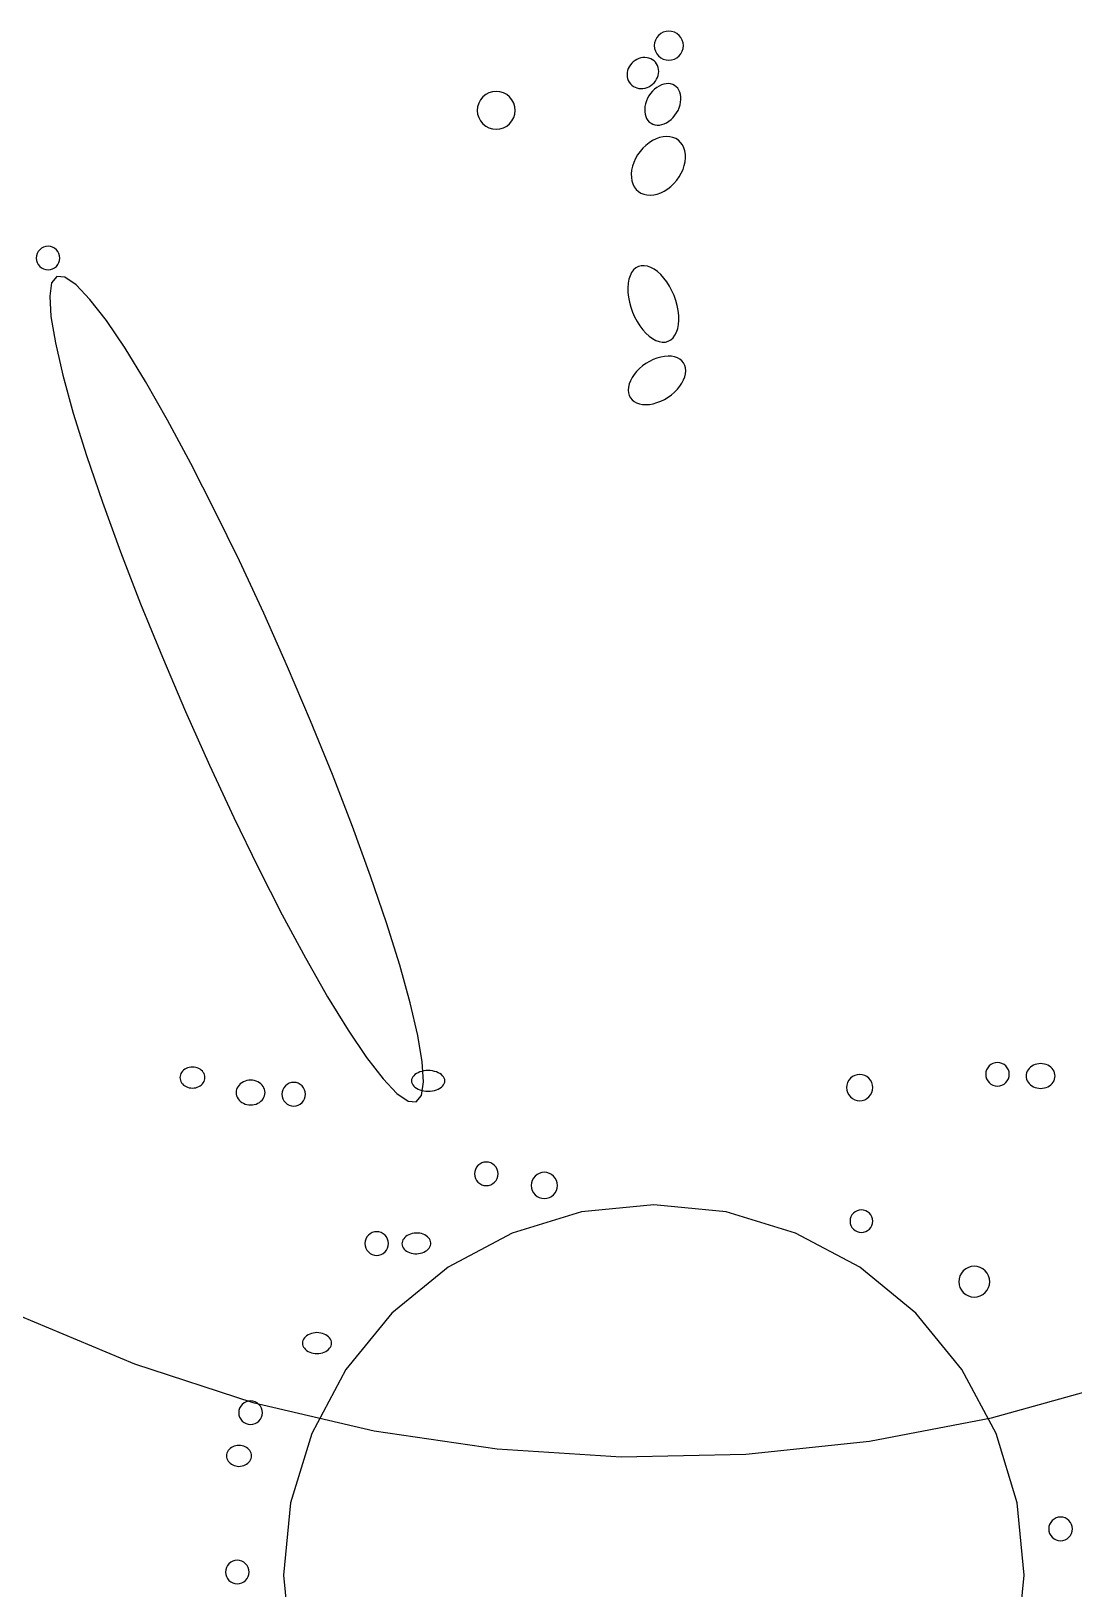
# Model space of a CAD drawing. Extents: x -1 to 217, y -22 to 302.
# Drawn here: x 46.75 to 73.34, y 58.77 to 98.52 of the extents above; entities that cross this region are included whole.
import ezdxf

# ---------------------------------------------------------------- set-up
doc = ezdxf.new("R2010")
doc.units = 0

msp = doc.modelspace()

# ---------------------------------------------------------------- linework, layer by layer
at = {"layer": 'CIRCLES'}
for p, q in [((62.65, 98.222), (62.643, 98.15)), ((62.671, 98.292), (62.65, 98.222)), ((62.705, 98.356), (62.671, 98.292)), ((62.751, 98.412), (62.705, 98.356)), ((62.807, 98.458), (62.751, 98.412)), ((62.871, 98.492), (62.807, 98.458)), ((62.941, 98.513), (62.871, 98.492)), ((63.013, 98.52), (62.941, 98.513)), ((63.085, 98.513), (63.013, 98.52)), ((63.155, 98.492), (63.085, 98.513)), ((63.219, 98.458), (63.155, 98.492)), ((63.275, 98.412), (63.219, 98.458)), ((63.321, 98.356), (63.275, 98.412)), ((63.355, 98.292), (63.321, 98.356)), ((63.376, 98.222), (63.355, 98.292)), ((63.383, 98.15), (63.376, 98.222)), ((62.643, 98.15), (62.65, 98.078)), ((62.65, 98.078), (62.671, 98.008)), ((62.671, 98.008), (62.705, 97.944)), ((62.705, 97.944), (62.751, 97.888)), ((62.751, 97.888), (62.807, 97.842)), ((62.807, 97.842), (62.871, 97.808)), ((62.871, 97.808), (62.941, 97.787)), ((62.941, 97.787), (63.013, 97.78)), ((63.013, 97.78), (63.085, 97.787)), ((63.085, 97.787), (63.155, 97.808)), ((63.155, 97.808), (63.219, 97.842)), ((63.219, 97.842), (63.275, 97.888)), ((63.275, 97.888), (63.321, 97.944)), ((63.321, 97.944), (63.355, 98.008)), ((63.355, 98.008), (63.376, 98.078)), ((63.376, 98.078), (63.383, 98.15)), ((58.611, 96.982), (58.516, 96.973)), ((58.705, 96.973), (58.611, 96.982)), ((58.136, 96.593), (58.127, 96.499)), ((58.164, 96.684), (58.136, 96.593)), ((58.208, 96.768), (58.164, 96.684)), ((58.269, 96.841), (58.208, 96.768)), ((58.342, 96.901), (58.269, 96.841)), ((58.425, 96.946), (58.342, 96.901)), ((58.516, 96.973), (58.425, 96.946)), ((58.796, 96.946), (58.705, 96.973)), ((58.879, 96.901), (58.796, 96.946)), ((58.952, 96.841), (58.879, 96.901)), ((59.013, 96.768), (58.952, 96.841)), ((59.057, 96.684), (59.013, 96.768)), ((59.085, 96.593), (59.057, 96.684)), ((59.094, 96.499), (59.085, 96.593)), ((58.127, 96.499), (58.136, 96.404)), ((58.136, 96.404), (58.164, 96.314)), ((58.164, 96.314), (58.208, 96.23)), ((58.208, 96.23), (58.269, 96.157)), ((58.952, 96.157), (59.013, 96.23)), ((59.013, 96.23), (59.057, 96.314)), ((59.057, 96.314), (59.085, 96.404)), ((59.085, 96.404), (59.094, 96.499)), ((58.269, 96.157), (58.342, 96.097)), ((58.342, 96.097), (58.425, 96.052)), ((58.425, 96.052), (58.516, 96.025)), ((58.516, 96.025), (58.611, 96.015)), ((58.611, 96.015), (58.705, 96.025)), ((58.705, 96.025), (58.796, 96.052)), ((58.796, 96.052), (58.879, 96.097)), ((58.879, 96.097), (58.952, 96.157)), ((47.065, 93.009), (47.013, 92.981)), ((47.122, 93.026), (47.065, 93.009)), ((47.181, 93.032), (47.122, 93.026)), ((47.239, 93.026), (47.181, 93.032)), ((47.296, 93.009), (47.239, 93.026)), ((47.348, 92.981), (47.296, 93.009)), ((46.885, 92.79), (46.88, 92.731)), ((46.88, 92.731), (46.885, 92.672)), ((46.903, 92.846), (46.885, 92.79)), ((46.885, 92.672), (46.903, 92.616)), ((46.93, 92.898), (46.903, 92.846)), ((46.903, 92.616), (46.93, 92.564)), ((46.968, 92.944), (46.93, 92.898)), ((47.013, 92.981), (46.968, 92.944)), ((47.393, 92.944), (47.348, 92.981)), ((47.431, 92.898), (47.393, 92.944)), ((47.458, 92.846), (47.431, 92.898)), ((47.431, 92.564), (47.458, 92.616)), ((47.476, 92.79), (47.458, 92.846)), ((47.458, 92.616), (47.476, 92.672)), ((47.481, 92.731), (47.476, 92.79)), ((47.476, 92.672), (47.481, 92.731)), ((46.93, 92.564), (46.968, 92.518)), ((46.968, 92.518), (47.013, 92.481)), ((47.013, 92.481), (47.065, 92.453)), ((47.065, 92.453), (47.122, 92.436)), ((47.122, 92.436), (47.181, 92.43)), ((47.181, 92.43), (47.239, 92.436)), ((47.239, 92.436), (47.296, 92.453)), ((47.296, 92.453), (47.348, 92.481)), ((47.348, 92.481), (47.393, 92.518)), ((47.393, 92.518), (47.431, 92.564)), ((71.1, 71.962), (71.094, 71.903)), ((71.117, 72.018), (71.1, 71.962)), ((71.145, 72.07), (71.117, 72.018)), ((71.182, 72.116), (71.145, 72.07)), ((71.228, 72.153), (71.182, 72.116)), ((71.28, 72.181), (71.228, 72.153)), ((71.336, 72.198), (71.28, 72.181)), ((71.395, 72.204), (71.336, 72.198)), ((71.454, 72.198), (71.395, 72.204)), ((71.51, 72.181), (71.454, 72.198)), ((71.562, 72.153), (71.51, 72.181)), ((71.608, 72.116), (71.562, 72.153)), ((71.645, 72.07), (71.608, 72.116)), ((71.673, 72.018), (71.645, 72.07)), ((71.69, 71.962), (71.673, 72.018)), ((71.696, 71.903), (71.69, 71.962)), ((53.196, 71.562), (53.168, 71.51)), ((53.233, 71.608), (53.196, 71.562)), ((53.279, 71.645), (53.233, 71.608)), ((53.331, 71.673), (53.279, 71.645)), ((53.387, 71.69), (53.331, 71.673)), ((53.446, 71.696), (53.387, 71.69)), ((53.505, 71.69), (53.446, 71.696)), ((53.561, 71.673), (53.505, 71.69)), ((53.613, 71.645), (53.561, 71.673)), ((53.659, 71.608), (53.613, 71.645)), ((53.696, 71.562), (53.659, 71.608)), ((53.724, 71.51), (53.696, 71.562)), ((67.553, 71.63), (67.547, 71.564)), ((67.547, 71.564), (67.553, 71.499)), ((67.572, 71.693), (67.553, 71.63)), ((67.603, 71.75), (67.572, 71.693)), ((67.645, 71.801), (67.603, 71.75)), ((67.696, 71.843), (67.645, 71.801)), ((67.753, 71.874), (67.696, 71.843)), ((67.816, 71.893), (67.753, 71.874)), ((67.882, 71.899), (67.816, 71.893)), ((67.947, 71.893), (67.882, 71.899)), ((68.01, 71.874), (67.947, 71.893)), ((68.067, 71.843), (68.01, 71.874)), ((68.118, 71.801), (68.067, 71.843)), ((68.16, 71.75), (68.118, 71.801)), ((68.191, 71.693), (68.16, 71.75)), ((68.21, 71.63), (68.191, 71.693)), ((68.216, 71.564), (68.21, 71.63)), ((68.21, 71.499), (68.216, 71.564)), ((71.094, 71.903), (71.1, 71.844)), ((71.1, 71.844), (71.117, 71.788)), ((71.117, 71.788), (71.145, 71.736)), ((71.145, 71.736), (71.182, 71.69)), ((71.182, 71.69), (71.228, 71.653)), ((71.228, 71.653), (71.28, 71.625)), ((71.28, 71.625), (71.336, 71.608)), ((71.336, 71.608), (71.395, 71.602)), ((71.395, 71.602), (71.454, 71.608)), ((71.454, 71.608), (71.51, 71.625)), ((71.51, 71.625), (71.562, 71.653)), ((71.562, 71.653), (71.608, 71.69)), ((71.608, 71.69), (71.645, 71.736)), ((71.645, 71.736), (71.673, 71.788)), ((71.673, 71.788), (71.69, 71.844)), ((71.69, 71.844), (71.696, 71.903)), ((53.151, 71.454), (53.145, 71.395)), ((53.145, 71.395), (53.151, 71.336)), ((53.168, 71.51), (53.151, 71.454)), ((53.151, 71.336), (53.168, 71.28)), ((53.168, 71.28), (53.196, 71.228)), ((53.196, 71.228), (53.233, 71.182)), ((53.233, 71.182), (53.279, 71.145)), ((53.613, 71.145), (53.659, 71.182)), ((53.659, 71.182), (53.696, 71.228)), ((53.696, 71.228), (53.724, 71.28)), ((53.741, 71.454), (53.724, 71.51)), ((53.724, 71.28), (53.741, 71.336)), ((53.747, 71.395), (53.741, 71.454)), ((53.741, 71.336), (53.747, 71.395)), ((67.553, 71.499), (67.572, 71.436)), ((67.572, 71.436), (67.603, 71.379)), ((67.603, 71.379), (67.645, 71.328)), ((67.645, 71.328), (67.696, 71.286)), ((67.696, 71.286), (67.753, 71.255)), ((67.753, 71.255), (67.816, 71.236)), ((67.816, 71.236), (67.882, 71.23)), ((67.882, 71.23), (67.947, 71.236)), ((67.947, 71.236), (68.01, 71.255)), ((68.01, 71.255), (68.067, 71.286)), ((68.067, 71.286), (68.118, 71.328)), ((68.118, 71.328), (68.16, 71.379)), ((68.16, 71.379), (68.191, 71.436)), ((68.191, 71.436), (68.21, 71.499)), ((53.279, 71.145), (53.331, 71.117)), ((53.331, 71.117), (53.387, 71.1)), ((53.387, 71.1), (53.446, 71.094)), ((53.446, 71.094), (53.505, 71.1)), ((53.505, 71.1), (53.561, 71.117)), ((53.561, 71.117), (53.613, 71.145)), ((58.144, 69.576), (58.106, 69.53)), ((58.189, 69.613), (58.144, 69.576)), ((58.241, 69.641), (58.189, 69.613)), ((58.298, 69.658), (58.241, 69.641)), ((58.357, 69.664), (58.298, 69.658)), ((58.415, 69.658), (58.357, 69.664)), ((58.472, 69.641), (58.415, 69.658)), ((58.524, 69.613), (58.472, 69.641)), ((58.569, 69.576), (58.524, 69.613)), ((58.607, 69.53), (58.569, 69.576)), ((58.061, 69.422), (58.056, 69.363)), ((58.056, 69.363), (58.061, 69.304)), ((58.079, 69.478), (58.061, 69.422)), ((58.061, 69.304), (58.079, 69.248)), ((58.106, 69.53), (58.079, 69.478)), ((58.079, 69.248), (58.106, 69.196)), ((58.106, 69.196), (58.144, 69.15)), ((58.569, 69.15), (58.607, 69.196)), ((58.634, 69.478), (58.607, 69.53)), ((58.607, 69.196), (58.634, 69.248)), ((58.652, 69.422), (58.634, 69.478)), ((58.634, 69.248), (58.652, 69.304)), ((58.657, 69.363), (58.652, 69.422)), ((58.652, 69.304), (58.657, 69.363)), ((59.529, 69.195), (59.51, 69.132)), ((59.56, 69.253), (59.529, 69.195)), ((59.602, 69.303), (59.56, 69.253)), ((59.652, 69.345), (59.602, 69.303)), ((59.71, 69.376), (59.652, 69.345)), ((59.773, 69.395), (59.71, 69.376)), ((59.838, 69.402), (59.773, 69.395)), ((59.903, 69.395), (59.838, 69.402)), ((59.966, 69.376), (59.903, 69.395)), ((60.024, 69.345), (59.966, 69.376)), ((60.075, 69.303), (60.024, 69.345)), ((60.116, 69.253), (60.075, 69.303)), ((60.147, 69.195), (60.116, 69.253)), ((60.166, 69.132), (60.147, 69.195)), ((58.144, 69.15), (58.189, 69.113)), ((58.189, 69.113), (58.241, 69.085)), ((58.241, 69.085), (58.298, 69.068)), ((58.298, 69.068), (58.357, 69.062)), ((58.357, 69.062), (58.415, 69.068)), ((58.415, 69.068), (58.472, 69.085)), ((58.472, 69.085), (58.524, 69.113)), ((58.524, 69.113), (58.569, 69.15)), ((59.51, 69.132), (59.503, 69.067)), ((59.503, 69.067), (59.51, 69.002)), ((59.51, 69.002), (59.529, 68.939)), ((59.529, 68.939), (59.56, 68.881)), ((59.56, 68.881), (59.602, 68.83)), ((59.602, 68.83), (59.652, 68.789)), ((59.652, 68.789), (59.71, 68.758)), ((59.966, 68.758), (60.024, 68.789)), ((60.024, 68.789), (60.075, 68.83)), ((60.075, 68.83), (60.116, 68.881)), ((60.116, 68.881), (60.147, 68.939)), ((60.147, 68.939), (60.166, 69.002)), ((60.173, 69.067), (60.166, 69.132)), ((60.166, 69.002), (60.173, 69.067)), ((60.789, 68.39), (59.017, 67.853)), ((59.71, 68.758), (59.773, 68.739)), ((59.773, 68.739), (59.838, 68.732)), ((59.838, 68.732), (59.903, 68.739)), ((59.903, 68.739), (59.966, 68.758)), ((62.632, 68.572), (60.789, 68.39)), ((64.475, 68.39), (62.632, 68.572)), ((66.247, 67.853), (64.475, 68.39)), ((67.764, 68.396), (67.72, 68.36)), ((67.814, 68.423), (67.764, 68.396)), ((67.868, 68.439), (67.814, 68.423)), ((67.924, 68.445), (67.868, 68.439)), ((67.98, 68.439), (67.924, 68.445)), ((68.034, 68.423), (67.98, 68.439)), ((68.084, 68.396), (68.034, 68.423)), ((68.127, 68.36), (68.084, 68.396)), ((67.641, 68.213), (67.636, 68.157)), ((67.636, 68.157), (67.641, 68.1)), ((67.658, 68.267), (67.641, 68.213)), ((67.641, 68.1), (67.658, 68.046)), ((67.684, 68.317), (67.658, 68.267)), ((67.658, 68.046), (67.684, 67.997)), ((67.72, 68.36), (67.684, 68.317)), ((67.684, 67.997), (67.72, 67.953)), ((68.163, 68.317), (68.127, 68.36)), ((68.127, 67.953), (68.163, 67.997)), ((68.19, 68.267), (68.163, 68.317)), ((68.163, 67.997), (68.19, 68.046)), ((68.206, 68.213), (68.19, 68.267)), ((68.19, 68.046), (68.206, 68.1)), ((68.212, 68.157), (68.206, 68.213)), ((68.206, 68.1), (68.212, 68.157)), ((55.267, 67.644), (55.262, 67.585)), ((55.262, 67.585), (55.267, 67.526)), ((55.285, 67.7), (55.267, 67.644)), ((55.312, 67.752), (55.285, 67.7)), ((55.35, 67.798), (55.312, 67.752)), ((55.395, 67.835), (55.35, 67.798)), ((55.447, 67.863), (55.395, 67.835)), ((55.504, 67.88), (55.447, 67.863)), ((55.562, 67.886), (55.504, 67.88)), ((55.621, 67.88), (55.562, 67.886)), ((55.678, 67.863), (55.621, 67.88)), ((55.73, 67.835), (55.678, 67.863)), ((55.775, 67.798), (55.73, 67.835)), ((55.813, 67.752), (55.775, 67.798)), ((55.84, 67.7), (55.813, 67.752)), ((55.858, 67.644), (55.84, 67.7)), ((55.863, 67.585), (55.858, 67.644)), ((55.858, 67.526), (55.863, 67.585)), ((59.017, 67.853), (57.384, 66.98)), ((67.881, 66.98), (66.247, 67.853)), ((67.72, 67.953), (67.764, 67.917)), ((67.764, 67.917), (67.814, 67.891)), ((67.814, 67.891), (67.868, 67.874)), ((67.868, 67.874), (67.924, 67.869)), ((67.924, 67.869), (67.98, 67.874)), ((67.98, 67.874), (68.034, 67.891)), ((68.034, 67.891), (68.084, 67.917)), ((68.084, 67.917), (68.127, 67.953)), ((55.267, 67.526), (55.285, 67.47)), ((55.285, 67.47), (55.312, 67.418)), ((55.312, 67.418), (55.35, 67.372)), ((55.35, 67.372), (55.395, 67.335)), ((55.395, 67.335), (55.447, 67.307)), ((55.447, 67.307), (55.504, 67.29)), ((55.504, 67.29), (55.562, 67.284)), ((55.562, 67.284), (55.621, 67.29)), ((55.621, 67.29), (55.678, 67.307)), ((55.678, 67.307), (55.73, 67.335)), ((55.73, 67.335), (55.775, 67.372)), ((55.775, 67.372), (55.813, 67.418)), ((55.813, 67.418), (55.84, 67.47)), ((55.84, 67.47), (55.858, 67.526)), ((57.384, 66.98), (55.952, 65.805)), ((69.312, 65.805), (67.881, 66.98)), ((70.475, 66.83), (70.439, 66.762)), ((70.524, 66.89), (70.475, 66.83)), ((70.584, 66.939), (70.524, 66.89)), ((70.652, 66.975), (70.584, 66.939)), ((70.726, 66.998), (70.652, 66.975)), ((70.802, 67.005), (70.726, 66.998)), ((70.879, 66.998), (70.802, 67.005)), ((70.953, 66.975), (70.879, 66.998)), ((71.021, 66.939), (70.953, 66.975)), ((71.081, 66.89), (71.021, 66.939)), ((71.13, 66.83), (71.081, 66.89)), ((71.166, 66.762), (71.13, 66.83)), ((70.416, 66.688), (70.409, 66.612)), ((70.409, 66.612), (70.416, 66.535)), ((70.439, 66.762), (70.416, 66.688)), ((70.416, 66.535), (70.439, 66.461)), ((70.439, 66.461), (70.475, 66.393)), ((70.475, 66.393), (70.524, 66.333)), ((71.081, 66.333), (71.13, 66.393)), ((71.13, 66.393), (71.166, 66.461)), ((71.189, 66.688), (71.166, 66.762)), ((71.166, 66.461), (71.189, 66.535)), ((71.196, 66.612), (71.189, 66.688)), ((71.189, 66.535), (71.196, 66.612)), ((70.524, 66.333), (70.584, 66.284)), ((70.584, 66.284), (70.652, 66.248)), ((70.652, 66.248), (70.726, 66.225)), ((70.726, 66.225), (70.802, 66.218)), ((70.802, 66.218), (70.879, 66.225)), ((70.879, 66.225), (70.953, 66.248)), ((70.953, 66.248), (71.021, 66.284)), ((71.021, 66.284), (71.081, 66.333)), ((46.461, 65.743), (49.386, 64.513)), ((55.952, 65.805), (54.777, 64.373)), ((70.487, 64.373), (69.312, 65.805)), ((49.386, 64.513), (52.404, 63.532)), ((54.777, 64.373), (53.904, 62.74)), ((71.36, 62.74), (70.487, 64.373)), ((71.246, 63.138), (74.302, 63.991)), ((52.05, 63.326), (52.044, 63.267)), ((52.044, 63.267), (52.05, 63.208)), ((52.067, 63.382), (52.05, 63.326)), ((52.05, 63.208), (52.067, 63.152)), ((52.095, 63.434), (52.067, 63.382)), ((52.132, 63.48), (52.095, 63.434)), ((52.178, 63.517), (52.132, 63.48)), ((52.23, 63.545), (52.178, 63.517)), ((52.286, 63.562), (52.23, 63.545)), ((52.345, 63.568), (52.286, 63.562)), ((52.404, 63.562), (52.345, 63.568)), ((52.46, 63.545), (52.404, 63.562)), ((52.404, 63.532), (55.494, 62.808)), ((52.512, 63.517), (52.46, 63.545)), ((52.558, 63.48), (52.512, 63.517)), ((52.595, 63.434), (52.558, 63.48)), ((52.623, 63.382), (52.595, 63.434)), ((52.64, 63.326), (52.623, 63.382)), ((52.623, 63.152), (52.64, 63.208)), ((52.646, 63.267), (52.64, 63.326)), ((52.64, 63.208), (52.646, 63.267)), ((52.067, 63.152), (52.095, 63.1)), ((52.095, 63.1), (52.132, 63.054)), ((52.132, 63.054), (52.178, 63.017)), ((52.178, 63.017), (52.23, 62.989)), ((52.23, 62.989), (52.286, 62.972)), ((52.286, 62.972), (52.345, 62.966)), ((52.345, 62.966), (52.404, 62.972)), ((52.404, 62.972), (52.46, 62.989)), ((52.46, 62.989), (52.512, 63.017)), ((52.512, 63.017), (52.558, 63.054)), ((52.558, 63.054), (52.595, 63.1)), ((52.595, 63.1), (52.623, 63.152)), ((55.494, 62.808), (58.633, 62.344)), ((68.129, 62.543), (71.246, 63.138)), ((53.904, 62.74), (53.366, 60.967)), ((64.973, 62.211), (68.129, 62.543)), ((71.898, 60.967), (71.36, 62.74)), ((58.633, 62.344), (61.8, 62.145)), ((61.8, 62.145), (64.973, 62.211)), ((53.366, 60.967), (53.185, 59.124)), ((72.079, 59.124), (71.898, 60.967)), ((72.726, 60.419), (72.709, 60.363)), ((72.754, 60.471), (72.726, 60.419)), ((72.791, 60.517), (72.754, 60.471)), ((72.837, 60.554), (72.791, 60.517)), ((72.889, 60.582), (72.837, 60.554)), ((72.945, 60.599), (72.889, 60.582)), ((73.004, 60.605), (72.945, 60.599)), ((73.063, 60.599), (73.004, 60.605)), ((73.119, 60.582), (73.063, 60.599)), ((73.171, 60.554), (73.119, 60.582)), ((73.217, 60.517), (73.171, 60.554)), ((73.254, 60.471), (73.217, 60.517)), ((73.282, 60.419), (73.254, 60.471)), ((73.299, 60.363), (73.282, 60.419)), ((72.709, 60.363), (72.703, 60.304)), ((72.703, 60.304), (72.709, 60.245)), ((72.709, 60.245), (72.726, 60.189)), ((72.726, 60.189), (72.754, 60.137)), ((72.754, 60.137), (72.791, 60.091)), ((72.791, 60.091), (72.837, 60.054)), ((72.837, 60.054), (72.889, 60.026)), ((72.889, 60.026), (72.945, 60.009)), ((73.063, 60.009), (73.119, 60.026)), ((73.119, 60.026), (73.171, 60.054)), ((73.171, 60.054), (73.217, 60.091)), ((73.217, 60.091), (73.254, 60.137)), ((73.254, 60.137), (73.282, 60.189)), ((73.282, 60.189), (73.299, 60.245)), ((73.305, 60.304), (73.299, 60.363)), ((73.299, 60.245), (73.305, 60.304)), ((72.945, 60.009), (73.004, 60.003)), ((73.004, 60.003), (73.063, 60.009)), ((51.711, 59.262), (51.706, 59.203)), ((51.729, 59.318), (51.711, 59.262)), ((51.756, 59.37), (51.729, 59.318)), ((51.794, 59.416), (51.756, 59.37)), ((51.839, 59.453), (51.794, 59.416)), ((51.891, 59.481), (51.839, 59.453)), ((51.948, 59.498), (51.891, 59.481)), ((52.007, 59.504), (51.948, 59.498)), ((52.065, 59.498), (52.007, 59.504)), ((52.122, 59.481), (52.065, 59.498)), ((52.174, 59.453), (52.122, 59.481)), ((52.219, 59.416), (52.174, 59.453)), ((52.257, 59.37), (52.219, 59.416)), ((52.284, 59.318), (52.257, 59.37)), ((52.302, 59.262), (52.284, 59.318)), ((52.307, 59.203), (52.302, 59.262)), ((51.706, 59.203), (51.711, 59.144)), ((51.711, 59.144), (51.729, 59.088)), ((51.729, 59.088), (51.756, 59.036)), ((51.756, 59.036), (51.794, 58.99)), ((51.794, 58.99), (51.839, 58.953)), ((51.839, 58.953), (51.891, 58.925)), ((51.891, 58.925), (51.948, 58.908)), ((51.948, 58.908), (52.007, 58.902)), ((52.007, 58.902), (52.065, 58.908)), ((52.065, 58.908), (52.122, 58.925)), ((52.122, 58.925), (52.174, 58.953)), ((52.174, 58.953), (52.219, 58.99)), ((52.219, 58.99), (52.257, 59.036)), ((52.257, 59.036), (52.284, 59.088)), ((52.284, 59.088), (52.302, 59.144)), ((52.302, 59.144), (52.307, 59.203)), ((53.185, 59.124), (53.366, 57.281)), ((71.898, 57.281), (72.079, 59.124))]:
    msp.add_line(p, q, dxfattribs=at)
at = {"layer": 'ELLIPSES'}
for p, q in [((62.198, 97.799), (62.151, 97.772)), ((62.248, 97.821), (62.198, 97.799)), ((62.3, 97.837), (62.248, 97.821)), ((62.353, 97.846), (62.3, 97.837)), ((62.405, 97.848), (62.353, 97.846)), ((62.457, 97.843), (62.405, 97.848)), ((62.507, 97.832), (62.457, 97.843)), ((62.554, 97.814), (62.507, 97.832)), ((62.598, 97.79), (62.554, 97.814)), ((62.638, 97.76), (62.598, 97.79)), ((61.953, 97.461), (61.95, 97.409)), ((61.95, 97.409), (61.953, 97.358)), ((61.963, 97.512), (61.953, 97.461)), ((61.98, 97.563), (61.963, 97.512)), ((62.003, 97.612), (61.98, 97.563)), ((62.033, 97.658), (62.003, 97.612)), ((62.068, 97.7), (62.033, 97.658)), ((62.107, 97.738), (62.068, 97.7)), ((62.151, 97.772), (62.107, 97.738)), ((62.673, 97.725), (62.638, 97.76)), ((62.702, 97.685), (62.673, 97.725)), ((62.726, 97.641), (62.702, 97.685)), ((62.743, 97.594), (62.726, 97.641)), ((62.726, 97.34), (62.743, 97.39)), ((62.753, 97.545), (62.743, 97.594)), ((62.743, 97.39), (62.753, 97.442)), ((62.756, 97.494), (62.753, 97.545)), ((62.753, 97.442), (62.756, 97.494)), ((61.953, 97.358), (61.963, 97.308)), ((61.963, 97.308), (61.98, 97.261)), ((61.98, 97.261), (62.004, 97.217)), ((62.004, 97.217), (62.033, 97.177)), ((62.033, 97.177), (62.068, 97.142)), ((62.068, 97.142), (62.108, 97.112)), ((62.108, 97.112), (62.151, 97.088)), ((62.151, 97.088), (62.199, 97.071)), ((62.199, 97.071), (62.249, 97.059)), ((62.249, 97.059), (62.3, 97.055)), ((62.3, 97.055), (62.353, 97.057)), ((62.353, 97.057), (62.406, 97.066)), ((62.406, 97.066), (62.458, 97.081)), ((62.458, 97.081), (62.507, 97.103)), ((62.507, 97.103), (62.555, 97.131)), ((62.597, 96.988), (62.549, 96.932)), ((62.555, 97.131), (62.599, 97.164)), ((62.649, 97.039), (62.597, 96.988)), ((62.599, 97.164), (62.638, 97.202)), ((62.638, 97.202), (62.673, 97.245)), ((62.704, 97.083), (62.649, 97.039)), ((62.673, 97.245), (62.702, 97.291)), ((62.702, 97.291), (62.726, 97.34)), ((62.763, 97.12), (62.704, 97.083)), ((62.822, 97.149), (62.763, 97.12)), ((62.883, 97.169), (62.822, 97.149)), ((62.943, 97.18), (62.883, 97.169)), ((63.002, 97.183), (62.943, 97.18)), ((63.058, 97.176), (63.002, 97.183)), ((63.111, 97.16), (63.058, 97.176)), ((63.159, 97.136), (63.111, 97.16)), ((63.203, 97.103), (63.159, 97.136)), ((63.24, 97.063), (63.203, 97.103)), ((63.271, 97.016), (63.24, 97.063)), ((63.295, 96.962), (63.271, 97.016)), ((62.404, 96.6), (62.397, 96.531)), ((62.419, 96.669), (62.404, 96.6)), ((62.441, 96.738), (62.419, 96.669)), ((62.471, 96.806), (62.441, 96.738)), ((62.507, 96.871), (62.471, 96.806)), ((62.549, 96.932), (62.507, 96.871)), ((63.277, 96.567), (63.299, 96.636)), ((63.311, 96.903), (63.295, 96.962)), ((63.299, 96.636), (63.314, 96.705)), ((63.32, 96.84), (63.311, 96.903)), ((63.314, 96.705), (63.321, 96.774)), ((63.321, 96.774), (63.32, 96.84)), ((62.397, 96.531), (62.398, 96.465)), ((62.398, 96.465), (62.407, 96.401)), ((62.407, 96.401), (62.423, 96.343)), ((62.423, 96.343), (62.447, 96.289)), ((62.447, 96.289), (62.478, 96.242)), ((62.478, 96.242), (62.515, 96.201)), ((62.515, 96.201), (62.559, 96.169)), ((62.955, 96.185), (63.014, 96.221)), ((63.014, 96.221), (63.069, 96.265)), ((63.069, 96.265), (63.121, 96.316)), ((63.121, 96.316), (63.169, 96.373)), ((63.169, 96.373), (63.211, 96.434)), ((63.211, 96.434), (63.247, 96.499)), ((63.247, 96.499), (63.277, 96.567)), ((62.559, 96.169), (62.607, 96.144)), ((62.607, 96.144), (62.66, 96.128)), ((62.66, 96.128), (62.716, 96.122)), ((62.777, 95.803), (62.686, 95.771)), ((62.716, 96.122), (62.775, 96.124)), ((62.775, 96.124), (62.835, 96.136)), ((62.867, 95.823), (62.777, 95.803)), ((62.835, 96.136), (62.896, 96.156)), ((62.955, 95.831), (62.867, 95.823)), ((62.896, 96.156), (62.955, 96.185)), ((63.039, 95.825), (62.955, 95.831)), ((63.119, 95.807), (63.039, 95.825)), ((63.192, 95.777), (63.119, 95.807)), ((62.279, 95.45), (62.216, 95.361)), ((62.349, 95.532), (62.279, 95.45)), ((62.427, 95.606), (62.349, 95.532)), ((62.51, 95.671), (62.427, 95.606)), ((62.597, 95.726), (62.51, 95.671)), ((62.686, 95.771), (62.597, 95.726)), ((63.258, 95.735), (63.192, 95.777)), ((63.314, 95.681), (63.258, 95.735)), ((63.361, 95.618), (63.314, 95.681)), ((63.398, 95.545), (63.361, 95.618)), ((63.423, 95.464), (63.398, 95.545)), ((63.437, 95.377), (63.423, 95.464)), ((62.086, 95.075), (62.064, 94.977)), ((62.119, 95.172), (62.086, 95.075)), ((62.162, 95.268), (62.119, 95.172)), ((62.216, 95.361), (62.162, 95.268)), ((63.331, 94.897), (63.375, 94.993)), ((63.375, 94.993), (63.408, 95.091)), ((63.408, 95.091), (63.429, 95.189)), ((63.429, 95.189), (63.439, 95.284)), ((63.439, 95.284), (63.437, 95.377)), ((62.064, 94.977), (62.055, 94.881)), ((62.055, 94.881), (62.057, 94.789)), ((62.057, 94.789), (62.07, 94.702)), ((62.07, 94.702), (62.096, 94.621)), ((62.096, 94.621), (62.132, 94.548)), ((63.067, 94.56), (63.144, 94.634)), ((63.144, 94.634), (63.215, 94.716)), ((63.215, 94.716), (63.278, 94.804)), ((63.278, 94.804), (63.331, 94.897)), ((62.132, 94.548), (62.179, 94.484)), ((62.179, 94.484), (62.236, 94.431)), ((62.236, 94.431), (62.301, 94.389)), ((62.301, 94.389), (62.375, 94.358)), ((62.375, 94.358), (62.454, 94.34)), ((62.454, 94.34), (62.539, 94.335)), ((62.539, 94.335), (62.627, 94.342)), ((62.627, 94.342), (62.717, 94.363)), ((62.717, 94.363), (62.807, 94.395)), ((62.807, 94.395), (62.897, 94.439)), ((62.897, 94.439), (62.984, 94.494)), ((62.984, 94.494), (63.067, 94.56)), ((47.403, 92.26), (47.272, 92.096)), ((47.612, 92.244), (47.403, 92.26)), ((47.896, 92.048), (47.612, 92.244)), ((62.023, 92.281), (61.993, 92.189)), ((62.063, 92.361), (62.023, 92.281)), ((62.113, 92.427), (62.063, 92.361)), ((62.171, 92.479), (62.113, 92.427)), ((62.237, 92.514), (62.171, 92.479)), ((62.309, 92.534), (62.237, 92.514)), ((62.387, 92.536), (62.309, 92.534)), ((62.468, 92.522), (62.387, 92.536)), ((62.552, 92.492), (62.468, 92.522)), ((62.638, 92.446), (62.552, 92.492)), ((62.722, 92.384), (62.638, 92.446)), ((62.805, 92.308), (62.722, 92.384)), ((62.885, 92.22), (62.805, 92.308)), ((62.96, 92.12), (62.885, 92.22)), ((47.272, 92.096), (47.222, 91.754)), ((48.25, 91.675), (47.896, 92.048)), ((61.974, 92.086), (61.965, 91.974)), ((61.965, 91.974), (61.968, 91.855)), ((61.968, 91.855), (61.982, 91.731)), ((61.993, 92.189), (61.974, 92.086)), ((63.03, 92.011), (62.96, 92.12)), ((63.092, 91.894), (63.03, 92.011)), ((63.146, 91.771), (63.092, 91.894)), ((47.222, 91.754), (47.253, 91.241)), ((48.668, 91.133), (48.25, 91.675)), ((61.982, 91.731), (62.007, 91.604)), ((62.007, 91.604), (62.042, 91.476)), ((62.042, 91.476), (62.087, 91.35)), ((63.191, 91.645), (63.146, 91.771)), ((63.226, 91.517), (63.191, 91.645)), ((63.251, 91.39), (63.226, 91.517)), ((47.253, 91.241), (47.366, 90.565)), ((49.143, 90.429), (48.668, 91.133)), ((62.087, 91.35), (62.141, 91.227)), ((62.141, 91.227), (62.203, 91.11)), ((62.203, 91.11), (62.273, 91.001)), ((63.24, 90.932), (63.259, 91.035)), ((63.265, 91.266), (63.251, 91.39)), ((63.259, 91.035), (63.268, 91.147)), ((63.268, 91.147), (63.265, 91.266)), ((62.273, 91.001), (62.348, 90.901)), ((62.348, 90.901), (62.428, 90.813)), ((62.428, 90.813), (62.511, 90.737)), ((62.511, 90.737), (62.595, 90.675)), ((62.595, 90.675), (62.681, 90.629)), ((62.681, 90.629), (62.765, 90.598)), ((62.996, 90.606), (63.062, 90.642)), ((63.062, 90.642), (63.12, 90.693)), ((63.12, 90.693), (63.17, 90.76)), ((63.17, 90.76), (63.21, 90.84)), ((63.21, 90.84), (63.24, 90.932)), ((47.366, 90.565), (47.557, 89.739)), ((49.667, 89.577), (49.143, 90.429)), ((62.765, 90.598), (62.846, 90.584)), ((62.846, 90.584), (62.924, 90.587)), ((62.992, 90.228), (62.901, 90.221)), ((62.924, 90.587), (62.996, 90.606)), ((63.079, 90.224), (62.992, 90.228)), ((63.159, 90.209), (63.079, 90.224)), ((62.191, 89.837), (62.128, 89.76)), ((62.264, 89.91), (62.191, 89.837)), ((62.343, 89.978), (62.264, 89.91)), ((62.43, 90.039), (62.343, 89.978)), ((62.521, 90.094), (62.43, 90.039)), ((62.615, 90.14), (62.521, 90.094)), ((62.711, 90.177), (62.615, 90.14)), ((62.807, 90.204), (62.711, 90.177)), ((62.901, 90.221), (62.807, 90.204)), ((63.231, 90.184), (63.159, 90.209)), ((63.294, 90.15), (63.231, 90.184)), ((63.348, 90.106), (63.294, 90.15)), ((63.39, 90.053), (63.348, 90.106)), ((63.421, 89.993), (63.39, 90.053)), ((63.44, 89.927), (63.421, 89.993)), ((63.446, 89.855), (63.44, 89.927)), ((63.44, 89.779), (63.446, 89.855)), ((47.557, 89.739), (47.824, 88.775)), ((50.23, 88.59), (49.667, 89.577)), ((61.982, 89.44), (61.976, 89.363)), ((62.001, 89.519), (61.982, 89.44)), ((62.032, 89.599), (62.001, 89.519)), ((62.074, 89.68), (62.032, 89.599)), ((62.128, 89.76), (62.074, 89.68)), ((63.231, 89.382), (63.294, 89.459)), ((63.294, 89.459), (63.348, 89.538)), ((63.348, 89.538), (63.39, 89.619)), ((63.39, 89.619), (63.421, 89.7)), ((63.421, 89.7), (63.44, 89.779)), ((61.976, 89.363), (61.982, 89.291)), ((61.982, 89.291), (62.001, 89.225)), ((62.001, 89.225), (62.032, 89.165)), ((62.032, 89.165), (62.075, 89.113)), ((62.075, 89.113), (62.128, 89.069)), ((62.128, 89.069), (62.191, 89.034)), ((62.191, 89.034), (62.264, 89.009)), ((62.615, 89.014), (62.711, 89.042)), ((62.711, 89.042), (62.807, 89.079)), ((62.807, 89.079), (62.902, 89.125)), ((62.902, 89.125), (62.993, 89.179)), ((62.993, 89.179), (63.079, 89.241)), ((63.079, 89.241), (63.159, 89.309)), ((63.159, 89.309), (63.231, 89.382)), ((47.824, 88.775), (48.163, 87.69)), ((62.264, 89.009), (62.344, 88.995)), ((62.344, 88.995), (62.43, 88.991)), ((62.43, 88.991), (62.521, 88.997)), ((62.521, 88.997), (62.615, 89.014)), ((50.823, 87.486), (50.23, 88.59)), ((48.163, 87.69), (48.567, 86.504)), ((51.436, 86.284), (50.823, 87.486)), ((48.567, 86.504), (49.029, 85.236)), ((52.059, 85.004), (51.436, 86.284)), ((49.029, 85.236), (49.542, 83.908)), ((52.68, 83.667), (52.059, 85.004)), ((49.542, 83.908), (50.097, 82.543)), ((53.29, 82.298), (52.68, 83.667)), ((50.097, 82.543), (50.684, 81.163)), ((53.877, 80.919), (53.29, 82.298)), ((50.684, 81.163), (51.294, 79.794)), ((54.432, 79.553), (53.877, 80.919)), ((51.294, 79.794), (51.915, 78.458)), ((54.945, 78.225), (54.432, 79.553)), ((51.915, 78.458), (52.538, 77.177)), ((55.407, 76.957), (54.945, 78.225)), ((52.538, 77.177), (53.151, 75.975)), ((55.811, 75.771), (55.407, 76.957)), ((53.151, 75.975), (53.744, 74.871)), ((56.15, 74.687), (55.811, 75.771)), ((53.744, 74.871), (54.307, 73.884)), ((56.417, 73.723), (56.15, 74.687)), ((54.307, 73.884), (54.831, 73.032)), ((56.608, 72.896), (56.417, 73.723)), ((54.831, 73.032), (55.306, 72.329)), ((56.721, 72.22), (56.608, 72.896)), ((50.587, 71.952), (50.569, 71.92)), ((50.611, 71.981), (50.587, 71.952)), ((50.638, 72.007), (50.611, 71.981)), ((50.669, 72.03), (50.638, 72.007)), ((50.704, 72.049), (50.669, 72.03)), ((50.741, 72.065), (50.704, 72.049)), ((50.781, 72.076), (50.741, 72.065)), ((50.822, 72.083), (50.781, 72.076)), ((50.864, 72.085), (50.822, 72.083)), ((50.905, 72.083), (50.864, 72.085)), ((50.946, 72.076), (50.905, 72.083)), ((50.986, 72.065), (50.946, 72.076)), ((51.023, 72.049), (50.986, 72.065)), ((51.058, 72.03), (51.023, 72.049)), ((51.089, 72.007), (51.058, 72.03)), ((51.116, 71.981), (51.089, 72.007)), ((51.14, 71.952), (51.116, 71.981)), ((51.158, 71.92), (51.14, 71.952)), ((55.306, 72.329), (55.724, 71.786)), ((56.616, 71.944), (56.575, 71.921)), ((56.663, 71.963), (56.616, 71.944)), ((56.712, 71.978), (56.663, 71.963)), ((56.765, 71.99), (56.712, 71.978)), ((56.752, 71.707), (56.721, 72.22)), ((56.819, 71.996), (56.765, 71.99)), ((56.875, 71.999), (56.819, 71.996)), ((56.93, 71.996), (56.875, 71.999)), ((56.985, 71.99), (56.93, 71.996)), ((57.037, 71.978), (56.985, 71.99)), ((57.087, 71.963), (57.037, 71.978)), ((57.133, 71.944), (57.087, 71.963)), ((57.175, 71.921), (57.133, 71.944)), ((72.139, 71.943), (72.13, 71.902)), ((72.155, 71.982), (72.139, 71.943)), ((72.176, 72.019), (72.155, 71.982)), ((72.203, 72.053), (72.176, 72.019)), ((72.235, 72.084), (72.203, 72.053)), ((72.271, 72.112), (72.235, 72.084)), ((72.311, 72.135), (72.271, 72.112)), ((72.355, 72.153), (72.311, 72.135)), ((72.4, 72.166), (72.355, 72.153)), ((72.448, 72.174), (72.4, 72.166)), ((72.496, 72.177), (72.448, 72.174)), ((72.544, 72.174), (72.496, 72.177)), ((72.591, 72.166), (72.544, 72.174)), ((72.637, 72.153), (72.591, 72.166)), ((72.68, 72.135), (72.637, 72.153)), ((72.721, 72.112), (72.68, 72.135)), ((72.757, 72.084), (72.721, 72.112)), ((72.789, 72.053), (72.757, 72.084)), ((72.816, 72.019), (72.789, 72.053)), ((72.837, 71.982), (72.816, 72.019)), ((72.852, 71.943), (72.837, 71.982)), ((72.862, 71.902), (72.852, 71.943)), ((50.547, 71.853), (50.545, 71.819)), ((50.545, 71.819), (50.547, 71.784)), ((50.556, 71.887), (50.547, 71.853)), ((50.547, 71.784), (50.556, 71.75)), ((50.569, 71.92), (50.556, 71.887)), ((50.556, 71.75), (50.569, 71.717)), ((50.569, 71.717), (50.587, 71.685)), ((50.587, 71.685), (50.611, 71.656)), ((50.611, 71.656), (50.638, 71.63)), ((50.638, 71.63), (50.669, 71.607)), ((50.669, 71.607), (50.704, 71.588)), ((50.704, 71.588), (50.741, 71.572)), ((50.741, 71.572), (50.781, 71.561)), ((50.781, 71.561), (50.822, 71.554)), ((50.822, 71.554), (50.864, 71.552)), ((50.864, 71.552), (50.905, 71.554)), ((50.905, 71.554), (50.946, 71.561)), ((50.946, 71.561), (50.986, 71.572)), ((50.986, 71.572), (51.023, 71.588)), ((51.023, 71.588), (51.058, 71.607)), ((51.058, 71.607), (51.089, 71.63)), ((51.089, 71.63), (51.116, 71.656)), ((51.116, 71.656), (51.14, 71.685)), ((51.14, 71.685), (51.158, 71.717)), ((51.171, 71.887), (51.158, 71.92)), ((51.158, 71.717), (51.171, 71.75)), ((51.18, 71.853), (51.171, 71.887)), ((51.171, 71.75), (51.18, 71.784)), ((51.182, 71.819), (51.18, 71.853)), ((51.18, 71.784), (51.182, 71.819)), ((52.004, 71.559), (51.989, 71.519)), ((52.025, 71.596), (52.004, 71.559)), ((52.052, 71.63), (52.025, 71.596)), ((52.084, 71.661), (52.052, 71.63)), ((52.12, 71.688), (52.084, 71.661)), ((52.161, 71.711), (52.12, 71.688)), ((52.204, 71.73), (52.161, 71.711)), ((52.25, 71.743), (52.204, 71.73)), ((52.297, 71.751), (52.25, 71.743)), ((52.345, 71.754), (52.297, 71.751)), ((52.393, 71.751), (52.345, 71.754)), ((52.441, 71.743), (52.393, 71.751)), ((52.486, 71.73), (52.441, 71.743)), ((52.53, 71.711), (52.486, 71.73)), ((52.57, 71.688), (52.53, 71.711)), ((52.606, 71.661), (52.57, 71.688)), ((52.638, 71.63), (52.606, 71.661)), ((52.665, 71.596), (52.638, 71.63)), ((52.686, 71.559), (52.665, 71.596)), ((52.702, 71.519), (52.686, 71.559)), ((55.724, 71.786), (56.078, 71.414)), ((56.454, 71.768), (56.45, 71.734)), ((56.45, 71.734), (56.454, 71.699)), ((56.465, 71.802), (56.454, 71.768)), ((56.454, 71.699), (56.465, 71.665)), ((56.483, 71.835), (56.465, 71.802)), ((56.465, 71.665), (56.483, 71.632)), ((56.507, 71.866), (56.483, 71.835)), ((56.483, 71.632), (56.507, 71.601)), ((56.538, 71.895), (56.507, 71.866)), ((56.507, 71.601), (56.538, 71.573)), ((56.575, 71.921), (56.538, 71.895)), ((56.538, 71.573), (56.575, 71.547)), ((56.575, 71.547), (56.616, 71.524)), ((56.702, 71.366), (56.752, 71.707)), ((57.133, 71.524), (57.175, 71.547)), ((57.212, 71.895), (57.175, 71.921)), ((57.175, 71.547), (57.212, 71.573)), ((57.243, 71.866), (57.212, 71.895)), ((57.212, 71.573), (57.243, 71.601)), ((57.267, 71.835), (57.243, 71.866)), ((57.243, 71.601), (57.267, 71.632)), ((57.285, 71.802), (57.267, 71.835)), ((57.267, 71.632), (57.285, 71.665)), ((57.296, 71.768), (57.285, 71.802)), ((57.285, 71.665), (57.296, 71.699)), ((57.299, 71.734), (57.296, 71.768)), ((57.296, 71.699), (57.299, 71.734)), ((72.13, 71.902), (72.127, 71.861)), ((72.127, 71.861), (72.13, 71.82)), ((72.13, 71.82), (72.139, 71.779)), ((72.139, 71.779), (72.155, 71.74)), ((72.155, 71.74), (72.176, 71.703)), ((72.176, 71.703), (72.203, 71.668)), ((72.203, 71.668), (72.235, 71.637)), ((72.235, 71.637), (72.271, 71.61)), ((72.271, 71.61), (72.311, 71.587)), ((72.311, 71.587), (72.355, 71.569)), ((72.355, 71.569), (72.4, 71.555)), ((72.4, 71.555), (72.448, 71.547)), ((72.448, 71.547), (72.496, 71.545)), ((72.496, 71.545), (72.544, 71.547)), ((72.544, 71.547), (72.591, 71.555)), ((72.591, 71.555), (72.637, 71.569)), ((72.637, 71.569), (72.68, 71.587)), ((72.68, 71.587), (72.721, 71.61)), ((72.721, 71.61), (72.757, 71.637)), ((72.757, 71.637), (72.789, 71.668)), ((72.789, 71.668), (72.816, 71.703)), ((72.816, 71.703), (72.837, 71.74)), ((72.837, 71.74), (72.852, 71.779)), ((72.852, 71.779), (72.862, 71.82)), ((72.865, 71.861), (72.862, 71.902)), ((72.862, 71.82), (72.865, 71.861)), ((51.979, 71.479), (51.976, 71.438)), ((51.976, 71.438), (51.979, 71.396)), ((51.989, 71.519), (51.979, 71.479)), ((51.979, 71.396), (51.989, 71.356)), ((51.989, 71.356), (52.004, 71.316)), ((52.004, 71.316), (52.025, 71.279)), ((52.025, 71.279), (52.052, 71.245)), ((52.052, 71.245), (52.084, 71.214)), ((52.084, 71.214), (52.12, 71.187)), ((52.12, 71.187), (52.161, 71.164)), ((52.161, 71.164), (52.204, 71.145)), ((52.204, 71.145), (52.25, 71.132)), ((52.441, 71.132), (52.486, 71.145)), ((52.486, 71.145), (52.53, 71.164)), ((52.53, 71.164), (52.57, 71.187)), ((52.57, 71.187), (52.606, 71.214)), ((52.606, 71.214), (52.638, 71.245)), ((52.638, 71.245), (52.665, 71.279)), ((52.665, 71.279), (52.686, 71.316)), ((52.686, 71.316), (52.702, 71.356)), ((52.711, 71.479), (52.702, 71.519)), ((52.702, 71.356), (52.711, 71.396)), ((52.714, 71.438), (52.711, 71.479)), ((52.711, 71.396), (52.714, 71.438)), ((56.078, 71.414), (56.362, 71.218)), ((56.362, 71.218), (56.571, 71.202)), ((56.571, 71.202), (56.702, 71.366)), ((56.616, 71.524), (56.663, 71.505)), ((56.663, 71.505), (56.712, 71.489)), ((56.712, 71.489), (56.765, 71.478)), ((56.765, 71.478), (56.819, 71.471)), ((56.819, 71.471), (56.875, 71.469)), ((56.875, 71.469), (56.93, 71.471)), ((56.93, 71.471), (56.985, 71.478)), ((56.985, 71.478), (57.037, 71.489)), ((57.037, 71.489), (57.087, 71.505)), ((57.087, 71.505), (57.133, 71.524)), ((52.25, 71.132), (52.297, 71.124)), ((52.297, 71.124), (52.345, 71.121)), ((52.345, 71.121), (52.393, 71.124)), ((52.393, 71.124), (52.441, 71.132)), ((56.209, 67.608), (56.207, 67.574)), ((56.207, 67.574), (56.211, 67.54)), ((56.217, 67.643), (56.209, 67.608)), ((56.231, 67.676), (56.217, 67.643)), ((56.251, 67.707), (56.231, 67.676)), ((56.277, 67.737), (56.251, 67.707)), ((56.307, 67.764), (56.277, 67.737)), ((56.343, 67.788), (56.307, 67.764)), ((56.382, 67.809), (56.343, 67.788)), ((56.424, 67.826), (56.382, 67.809)), ((56.469, 67.839), (56.424, 67.826)), ((56.516, 67.847), (56.469, 67.839)), ((56.564, 67.851), (56.516, 67.847)), ((56.612, 67.851), (56.564, 67.851)), ((56.659, 67.846), (56.612, 67.851)), ((56.705, 67.837), (56.659, 67.846)), ((56.749, 67.823), (56.705, 67.837)), ((56.79, 67.805), (56.749, 67.823)), ((56.827, 67.784), (56.79, 67.805)), ((56.859, 67.759), (56.827, 67.784)), ((56.887, 67.732), (56.859, 67.759)), ((56.909, 67.702), (56.887, 67.732)), ((56.926, 67.669), (56.909, 67.702)), ((56.937, 67.636), (56.926, 67.669)), ((56.941, 67.602), (56.937, 67.636)), ((56.939, 67.567), (56.941, 67.602)), ((56.211, 67.54), (56.222, 67.506)), ((56.222, 67.506), (56.239, 67.474)), ((56.239, 67.474), (56.261, 67.444)), ((56.261, 67.444), (56.289, 67.416)), ((56.289, 67.416), (56.321, 67.392)), ((56.321, 67.392), (56.358, 67.37)), ((56.358, 67.37), (56.399, 67.353)), ((56.399, 67.353), (56.443, 67.339)), ((56.443, 67.339), (56.489, 67.33)), ((56.489, 67.33), (56.536, 67.325)), ((56.536, 67.325), (56.584, 67.324)), ((56.584, 67.324), (56.632, 67.328)), ((56.632, 67.328), (56.679, 67.337)), ((56.679, 67.337), (56.724, 67.35)), ((56.724, 67.35), (56.766, 67.366)), ((56.766, 67.366), (56.806, 67.387)), ((56.806, 67.387), (56.841, 67.411)), ((56.841, 67.411), (56.871, 67.438)), ((56.871, 67.438), (56.897, 67.468)), ((56.897, 67.468), (56.917, 67.5)), ((56.917, 67.5), (56.931, 67.533)), ((56.931, 67.533), (56.939, 67.567)), ((53.744, 65.207), (53.717, 65.178)), ((53.776, 65.233), (53.744, 65.207)), ((53.812, 65.256), (53.776, 65.233)), ((53.853, 65.275), (53.812, 65.256)), ((53.896, 65.291), (53.853, 65.275)), ((53.942, 65.302), (53.896, 65.291)), ((53.99, 65.308), (53.942, 65.302)), ((54.038, 65.311), (53.99, 65.308)), ((54.087, 65.308), (54.038, 65.311)), ((54.135, 65.302), (54.087, 65.308)), ((54.181, 65.291), (54.135, 65.302)), ((54.224, 65.275), (54.181, 65.291)), ((54.265, 65.256), (54.224, 65.275)), ((54.301, 65.233), (54.265, 65.256)), ((54.333, 65.207), (54.301, 65.233)), ((54.36, 65.178), (54.333, 65.207)), ((53.67, 65.08), (53.667, 65.045)), ((53.667, 65.045), (53.67, 65.011)), ((53.68, 65.114), (53.67, 65.08)), ((53.67, 65.011), (53.68, 64.976)), ((53.695, 65.147), (53.68, 65.114)), ((53.68, 64.976), (53.695, 64.944)), ((53.717, 65.178), (53.695, 65.147)), ((53.695, 64.944), (53.717, 64.912)), ((53.717, 64.912), (53.744, 64.883)), ((53.744, 64.883), (53.776, 64.857)), ((53.776, 64.857), (53.812, 64.834)), ((53.812, 64.834), (53.853, 64.815)), ((53.853, 64.815), (53.896, 64.8)), ((53.896, 64.8), (53.942, 64.789)), ((53.942, 64.789), (53.99, 64.782)), ((54.087, 64.782), (54.135, 64.789)), ((54.135, 64.789), (54.181, 64.8)), ((54.181, 64.8), (54.224, 64.815)), ((54.224, 64.815), (54.265, 64.834)), ((54.265, 64.834), (54.301, 64.857)), ((54.301, 64.857), (54.333, 64.883)), ((54.333, 64.883), (54.36, 64.912)), ((54.382, 65.147), (54.36, 65.178)), ((54.36, 64.912), (54.382, 64.944)), ((54.397, 65.114), (54.382, 65.147)), ((54.382, 64.944), (54.397, 64.976)), ((54.407, 65.08), (54.397, 65.114)), ((54.397, 64.976), (54.407, 65.011)), ((54.41, 65.045), (54.407, 65.08)), ((54.407, 65.011), (54.41, 65.045)), ((53.99, 64.782), (54.038, 64.78)), ((54.038, 64.78), (54.087, 64.782)), ((51.927, 62.413), (51.889, 62.397)), ((51.966, 62.424), (51.927, 62.413)), ((52.007, 62.431), (51.966, 62.424)), ((52.049, 62.433), (52.007, 62.431)), ((52.09, 62.431), (52.049, 62.433)), ((52.131, 62.424), (52.09, 62.431)), ((52.171, 62.413), (52.131, 62.424)), ((52.208, 62.397), (52.171, 62.413)), ((51.733, 62.201), (51.73, 62.166)), ((51.73, 62.166), (51.733, 62.132)), ((51.741, 62.235), (51.733, 62.201)), ((51.733, 62.132), (51.741, 62.098)), ((51.754, 62.268), (51.741, 62.235)), ((51.741, 62.098), (51.754, 62.065)), ((51.773, 62.3), (51.754, 62.268)), ((51.754, 62.065), (51.773, 62.033)), ((51.796, 62.329), (51.773, 62.3)), ((51.773, 62.033), (51.796, 62.004)), ((51.823, 62.355), (51.796, 62.329)), ((51.796, 62.004), (51.823, 61.978)), ((51.855, 62.378), (51.823, 62.355)), ((51.889, 62.397), (51.855, 62.378)), ((52.243, 62.378), (52.208, 62.397)), ((52.274, 62.355), (52.243, 62.378)), ((52.302, 62.329), (52.274, 62.355)), ((52.274, 61.978), (52.302, 62.004)), ((52.325, 62.3), (52.302, 62.329)), ((52.302, 62.004), (52.325, 62.033)), ((52.343, 62.268), (52.325, 62.3)), ((52.325, 62.033), (52.343, 62.065)), ((52.357, 62.235), (52.343, 62.268)), ((52.343, 62.065), (52.357, 62.098)), ((52.365, 62.201), (52.357, 62.235)), ((52.357, 62.098), (52.365, 62.132)), ((52.368, 62.166), (52.365, 62.201)), ((52.365, 62.132), (52.368, 62.166)), ((51.823, 61.978), (51.855, 61.955)), ((51.855, 61.955), (51.889, 61.936)), ((51.889, 61.936), (51.927, 61.92)), ((51.927, 61.92), (51.966, 61.909)), ((51.966, 61.909), (52.007, 61.902)), ((52.007, 61.902), (52.049, 61.9)), ((52.049, 61.9), (52.09, 61.902)), ((52.09, 61.902), (52.131, 61.909)), ((52.131, 61.909), (52.171, 61.92)), ((52.171, 61.92), (52.208, 61.936)), ((52.208, 61.936), (52.243, 61.955)), ((52.243, 61.955), (52.274, 61.978))]:
    msp.add_line(p, q, dxfattribs=at)

doc.saveas('drawing.dxf')
